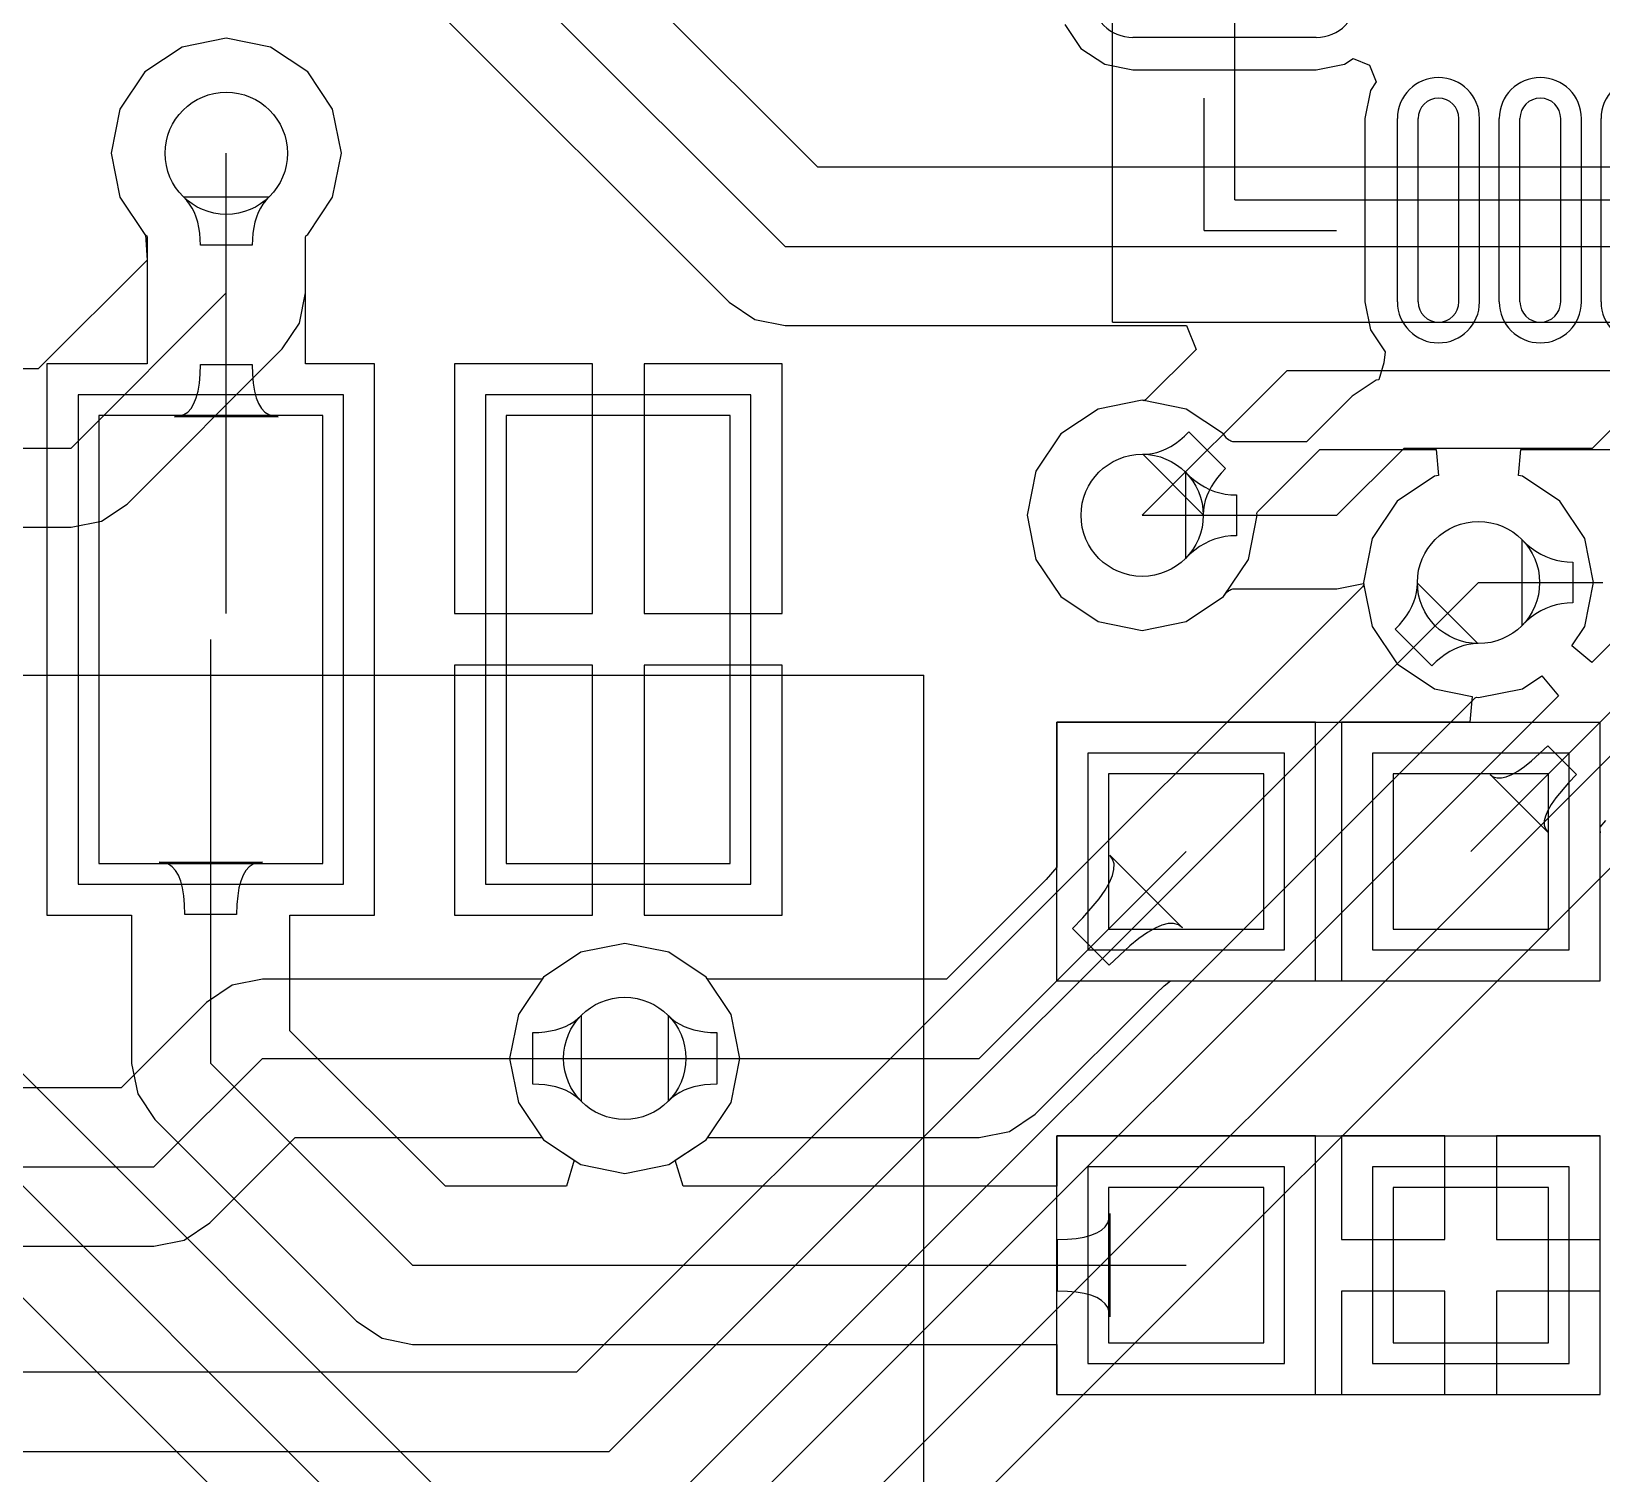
# Model space of a CAD drawing. Header units: millimetres. Extents: x 65.3 to 106.6, y 61.5 to 106.5.
# Drawn here: x 82.1 to 89.81, y 80.51 to 87.59 of the extents above; entities that cross this region are included whole.
import ezdxf

# ---------------------------------------------------------------- set-up
doc = ezdxf.new("R2010")
doc.units = ezdxf.units.MM
for name, color, linetype in [('BottomLayer', 5, 'Continuous'), ('Mechanical13', 56, 'Continuous'), ('Mechanical15', 56, 'Continuous'), ('MultiLayer', 9, 'Continuous'), ('TopLayer', 1, 'Continuous'), ('TopOverlay', 2, 'Continuous'), ('TopPaste', 8, 'Continuous'), ('TopSolder', 216, 'Continuous')]:
    doc.layers.add(name, color=color, linetype=linetype)

# ---------------------------------------------------------------- blocks, each defined once
blk = doc.blocks.new('__2102_3')
at = {"layer": 'Mechanical13'}
for p, q in [((-2.5, -2.4746), (-2.5, 2.5254)), ((2.5, 2.5254), (-2.5, 2.5254)), ((2.5, 2.5254), (2.5, -2.4746)), ((2.5, -2.4746), (-2.5, -2.4746))]:
    blk.add_line(p, q, dxfattribs=at)
blk.add_circle((-1.6, 1.6254), 0.5, dxfattribs=at)
at = {"layer": 'Mechanical15'}
for p, q in [((-3.1, 3.1254), (-3.1, -3.0746)), ((3.1, 3.1254), (-3.1, 3.1254)), ((3.1, 3.1254), (3.1, -3.0746)), ((0, 0.5254), (0, -0.4746)), ((0.5, 0.0254), (-0.5, 0.0254)), ((3.1, -3.0746), (-3.1, -3.0746))]:
    blk.add_line(p, q, dxfattribs=at)
at = {"layer": 'TopLayer'}
for p, q in [((-1.6, 3.0254), (-1.6, 2.1254)), ((-1.4, 3.0254), (-1.4, 2.1254)), ((-1.1, 3.0254), (-1.1, 2.1254)), ((-0.9, 3.0254), (-0.9, 2.1254)), ((-0.6, 3.0254), (-0.6, 2.1254)), ((-0.4, 3.0254), (-0.4, 2.1254)), ((-0.1, 3.0254), (-0.1, 2.1254)), ((0.1, 3.0254), (0.1, 2.1254)), ((0.4, 3.0254), (0.4, 2.1254)), ((0.6, 3.0254), (0.6, 2.1254)), ((0.9, 3.0254), (0.9, 2.1254)), ((1.1, 3.0254), (1.1, 2.1254)), ((1.4, 3.0254), (1.4, 2.1254)), ((1.6, 3.0254), (1.6, 2.1254)), ((-3, 1.6254), (-2.1, 1.6254)), ((2.1, 1.6254), (3, 1.6254)), ((-1.5, 1.5254), (-1.5, -1.4746)), ((1.5, 1.5254), (-1.5, 1.5254)), ((1.5, -1.4746), (1.5, 1.5254)), ((-3, 1.4254), (-2.1, 1.4254)), ((2.1, 1.4254), (3, 1.4254)), ((-3, 1.1254), (-2.1, 1.1254)), ((2.1, 1.1254), (3, 1.1254)), ((-3, 0.9254), (-2.1, 0.9254)), ((2.1, 0.9254), (3, 0.9254)), ((-3, 0.6254), (-2.1, 0.6254)), ((2.1, 0.6254), (3, 0.6254)), ((-3, 0.4254), (-2.1, 0.4254)), ((2.1, 0.4254), (3, 0.4254)), ((-3, 0.1254), (-2.1, 0.1254)), ((2.1, 0.1254), (3, 0.1254)), ((-3, -0.0746), (-2.1, -0.0746)), ((2.1, -0.0746), (3, -0.0746)), ((-3, -0.3746), (-2.1, -0.3746)), ((2.1, -0.3746), (3, -0.3746)), ((-3, -0.5746), (-2.1, -0.5746)), ((2.1, -0.5746), (3, -0.5746)), ((-3, -0.8746), (-2.1, -0.8746)), ((2.1, -0.8746), (3, -0.8746)), ((-3, -1.0746), (-2.1, -1.0746)), ((2.1, -1.0746), (3, -1.0746)), ((-3, -1.3746), (-2.1, -1.3746)), ((2.1, -1.3746), (3, -1.3746)), ((-1.5, -1.4746), (1.5, -1.4746)), ((-3, -1.5746), (-2.1, -1.5746)), ((2.1, -1.5746), (3, -1.5746)), ((-1.6, -2.0746), (-1.6, -2.9746)), ((-1.4, -2.0746), (-1.4, -2.9746)), ((-1.1, -2.0746), (-1.1, -2.9746)), ((-0.9, -2.0746), (-0.9, -2.9746)), ((-0.6, -2.0746), (-0.6, -2.9746)), ((-0.4, -2.0746), (-0.4, -2.9746)), ((-0.1, -2.0746), (-0.1, -2.9746)), ((0.1, -2.0746), (0.1, -2.9746)), ((0.4, -2.0746), (0.4, -2.9746)), ((0.6, -2.0746), (0.6, -2.9746)), ((0.9, -2.0746), (0.9, -2.9746)), ((1.1, -2.0746), (1.1, -2.9746)), ((1.4, -2.0746), (1.4, -2.9746)), ((1.6, -2.0746), (1.6, -2.9746))]:
    blk.add_line(p, q, dxfattribs=at)
for centre, start, end in [((-1.5, 3.0254), 0, 180), ((-1, 3.0254), 0, 180), ((-0.5, 3.0254), 0, 180), ((0, 3.0254), 0, 180), ((0.5, 3.0254), 0, 180), ((1, 3.0254), 0, 180), ((1.5, 3.0254), 0, 180), ((-1.5, 2.1254), 180, 0), ((-1, 2.1254), 180, 0), ((-0.5, 2.1254), 180, 0), ((0, 2.1254), 180, 0), ((0.5, 2.1254), 180, 0), ((1, 2.1254), 180, 0), ((1.5, 2.1254), 180, 0), ((-3, 1.5254), 90, 270), ((-2.1, 1.5254), 270, 90), ((2.1, 1.5254), 90, 270), ((3, 1.5254), 270, 90), ((-3, 1.0254), 90, 270), ((-2.1, 1.0254), 270, 90), ((2.1, 1.0254), 90, 270), ((3, 1.0254), 270, 90), ((-3, 0.5254), 90, 270), ((-2.1, 0.5254), 270, 90), ((2.1, 0.5254), 90, 270), ((3, 0.5254), 270, 90), ((-3, 0.0254), 90, 270), ((-2.1, 0.0254), 270, 90), ((2.1, 0.0254), 90, 270), ((3, 0.0254), 270, 90), ((-3, -0.4746), 90, 270), ((-2.1, -0.4746), 270, 90), ((2.1, -0.4746), 90, 270), ((3, -0.4746), 270, 90), ((-3, -0.9746), 90, 270), ((-2.1, -0.9746), 270, 90), ((2.1, -0.9746), 90, 270), ((3, -0.9746), 270, 90), ((-3, -1.4746), 90, 270), ((-2.1, -1.4746), 270, 90), ((2.1, -1.4746), 90, 270), ((3, -1.4746), 270, 90), ((-1.5, -2.0746), 0, 180), ((-1, -2.0746), 0, 180), ((-0.5, -2.0746), 0, 180), ((0, -2.0746), 0, 180), ((0.5, -2.0746), 0, 180), ((1, -2.0746), 0, 180), ((1.5, -2.0746), 0, 180), ((-1.5, -2.9746), 180, 0), ((-1, -2.9746), 180, 0), ((-0.5, -2.9746), 180, 0), ((0, -2.9746), 180, 0), ((0.5, -2.9746), 180, 0), ((1, -2.9746), 180, 0), ((1.5, -2.9746), 180, 0)]:
    blk.add_arc(centre, 0.1, start, end, dxfattribs=at)
at = {"layer": 'TopOverlay'}
for p, q in [((-2.65, 2.6754), (-2.65, 2.0254)), ((-2, 2.6754), (-2.65, 2.6754)), ((2.65, 2.6754), (2, 2.6754)), ((2.65, 2.6754), (2.65, 2.0254)), ((-2.65, -1.9746), (-2.65, -2.6246)), ((2.65, -1.9746), (2.65, -2.6246)), ((-2, -2.6246), (-2.65, -2.6246)), ((2.65, -2.6246), (2, -2.6246))]:
    blk.add_line(p, q, dxfattribs=at)
blk.add_circle((-3.3, 2.5254), 0.125, dxfattribs=at)
at = {"layer": 'TopPaste'}
for p, q in [((-1.6, 3.0254), (-1.6, 2.1254)), ((-1.4, 3.0254), (-1.4, 2.1254)), ((-1.1, 3.0254), (-1.1, 2.1254)), ((-0.9, 3.0254), (-0.9, 2.1254)), ((-0.6, 3.0254), (-0.6, 2.1254)), ((-0.4, 3.0254), (-0.4, 2.1254)), ((-0.1, 3.0254), (-0.1, 2.1254)), ((0.1, 3.0254), (0.1, 2.1254)), ((0.4, 3.0254), (0.4, 2.1254)), ((0.6, 3.0254), (0.6, 2.1254)), ((0.9, 3.0254), (0.9, 2.1254)), ((1.1, 3.0254), (1.1, 2.1254)), ((1.4, 3.0254), (1.4, 2.1254)), ((1.6, 3.0254), (1.6, 2.1254)), ((-3, 1.6254), (-2.1, 1.6254)), ((2.1, 1.6254), (3, 1.6254)), ((-1.5, 1.5254), (-1.5, -1.4746)), ((1.5, 1.5254), (-1.5, 1.5254)), ((1.5, -1.4746), (1.5, 1.5254)), ((-3, 1.4254), (-2.1, 1.4254)), ((2.1, 1.4254), (3, 1.4254)), ((-3, 1.1254), (-2.1, 1.1254)), ((2.1, 1.1254), (3, 1.1254)), ((-3, 0.9254), (-2.1, 0.9254)), ((2.1, 0.9254), (3, 0.9254)), ((-3, 0.6254), (-2.1, 0.6254)), ((2.1, 0.6254), (3, 0.6254)), ((-3, 0.4254), (-2.1, 0.4254)), ((2.1, 0.4254), (3, 0.4254)), ((-3, 0.1254), (-2.1, 0.1254)), ((2.1, 0.1254), (3, 0.1254)), ((-3, -0.0746), (-2.1, -0.0746)), ((2.1, -0.0746), (3, -0.0746)), ((-3, -0.3746), (-2.1, -0.3746)), ((2.1, -0.3746), (3, -0.3746)), ((-3, -0.5746), (-2.1, -0.5746)), ((2.1, -0.5746), (3, -0.5746)), ((-3, -0.8746), (-2.1, -0.8746)), ((2.1, -0.8746), (3, -0.8746)), ((-3, -1.0746), (-2.1, -1.0746)), ((2.1, -1.0746), (3, -1.0746)), ((-3, -1.3746), (-2.1, -1.3746)), ((2.1, -1.3746), (3, -1.3746)), ((-1.5, -1.4746), (1.5, -1.4746)), ((-3, -1.5746), (-2.1, -1.5746)), ((2.1, -1.5746), (3, -1.5746)), ((-1.6, -2.0746), (-1.6, -2.9746)), ((-1.4, -2.0746), (-1.4, -2.9746)), ((-1.1, -2.0746), (-1.1, -2.9746)), ((-0.9, -2.0746), (-0.9, -2.9746)), ((-0.6, -2.0746), (-0.6, -2.9746)), ((-0.4, -2.0746), (-0.4, -2.9746)), ((-0.1, -2.0746), (-0.1, -2.9746)), ((0.1, -2.0746), (0.1, -2.9746)), ((0.4, -2.0746), (0.4, -2.9746)), ((0.6, -2.0746), (0.6, -2.9746)), ((0.9, -2.0746), (0.9, -2.9746)), ((1.1, -2.0746), (1.1, -2.9746)), ((1.4, -2.0746), (1.4, -2.9746)), ((1.6, -2.0746), (1.6, -2.9746))]:
    blk.add_line(p, q, dxfattribs=at)
for centre, start, end in [((-1.5, 3.0254), 0, 180), ((-1, 3.0254), 0, 180), ((-0.5, 3.0254), 0, 180), ((0, 3.0254), 0, 180), ((0.5, 3.0254), 0, 180), ((1, 3.0254), 0, 180), ((1.5, 3.0254), 0, 180), ((-1.5, 2.1254), 180, 0), ((-1, 2.1254), 180, 0), ((-0.5, 2.1254), 180, 0), ((0, 2.1254), 180, 0), ((0.5, 2.1254), 180, 0), ((1, 2.1254), 180, 0), ((1.5, 2.1254), 180, 0), ((-3, 1.5254), 90, 270), ((-2.1, 1.5254), 270, 90), ((2.1, 1.5254), 90, 270), ((3, 1.5254), 270, 90), ((-3, 1.0254), 90, 270), ((-2.1, 1.0254), 270, 90), ((2.1, 1.0254), 90, 270), ((3, 1.0254), 270, 90), ((-3, 0.5254), 90, 270), ((-2.1, 0.5254), 270, 90), ((2.1, 0.5254), 90, 270), ((3, 0.5254), 270, 90), ((-3, 0.0254), 90, 270), ((-2.1, 0.0254), 270, 90), ((2.1, 0.0254), 90, 270), ((3, 0.0254), 270, 90), ((-3, -0.4746), 90, 270), ((-2.1, -0.4746), 270, 90), ((2.1, -0.4746), 90, 270), ((3, -0.4746), 270, 90), ((-3, -0.9746), 90, 270), ((-2.1, -0.9746), 270, 90), ((2.1, -0.9746), 90, 270), ((3, -0.9746), 270, 90), ((-3, -1.4746), 90, 270), ((-2.1, -1.4746), 270, 90), ((2.1, -1.4746), 90, 270), ((3, -1.4746), 270, 90), ((-1.5, -2.0746), 0, 180), ((-1, -2.0746), 0, 180), ((-0.5, -2.0746), 0, 180), ((0, -2.0746), 0, 180), ((0.5, -2.0746), 0, 180), ((1, -2.0746), 0, 180), ((1.5, -2.0746), 0, 180), ((-1.5, -2.9746), 180, 0), ((-1, -2.9746), 180, 0), ((-0.5, -2.9746), 180, 0), ((0, -2.9746), 180, 0), ((0.5, -2.9746), 180, 0), ((1, -2.9746), 180, 0), ((1.5, -2.9746), 180, 0)]:
    blk.add_arc(centre, 0.1, start, end, dxfattribs=at)
at = {"layer": 'TopSolder'}
for p, q in [((-1.7016, 3.0254), (-1.7016, 2.1254)), ((-1.2984, 3.0254), (-1.2984, 2.1254)), ((-1.2016, 3.0254), (-1.2016, 2.1254)), ((-0.7984, 3.0254), (-0.7984, 2.1254)), ((-0.7016, 3.0254), (-0.7016, 2.1254)), ((-0.2984, 3.0254), (-0.2984, 2.1254)), ((-0.2016, 3.0254), (-0.2016, 2.1254)), ((0.2016, 3.0254), (0.2016, 2.1254)), ((0.2984, 3.0254), (0.2984, 2.1254)), ((0.7016, 3.0254), (0.7016, 2.1254)), ((0.7984, 3.0254), (0.7984, 2.1254)), ((1.2016, 3.0254), (1.2016, 2.1254)), ((1.2984, 3.0254), (1.2984, 2.1254)), ((1.7016, 3.0254), (1.7016, 2.1254)), ((-3, 1.727), (-2.1, 1.727)), ((2.1, 1.727), (3, 1.727)), ((-1.6016, 1.627), (-1.6016, -1.5762)), ((1.6016, 1.627), (-1.6016, 1.627)), ((1.6016, -1.5762), (1.6016, 1.627)), ((-3, 1.3238), (-2.1, 1.3238)), ((2.1, 1.3238), (3, 1.3238)), ((-3, 1.227), (-2.1, 1.227)), ((2.1, 1.227), (3, 1.227)), ((-3, 0.8238), (-2.1, 0.8238)), ((2.1, 0.8238), (3, 0.8238)), ((-3, 0.727), (-2.1, 0.727)), ((2.1, 0.727), (3, 0.727)), ((-3, 0.3238), (-2.1, 0.3238)), ((2.1, 0.3238), (3, 0.3238)), ((-3, 0.227), (-2.1, 0.227)), ((2.1, 0.227), (3, 0.227)), ((-3, -0.1762), (-2.1, -0.1762)), ((2.1, -0.1762), (3, -0.1762)), ((-3, -0.273), (-2.1, -0.273)), ((2.1, -0.273), (3, -0.273)), ((-3, -0.6762), (-2.1, -0.6762)), ((2.1, -0.6762), (3, -0.6762)), ((-3, -0.773), (-2.1, -0.773)), ((2.1, -0.773), (3, -0.773)), ((-3, -1.1762), (-2.1, -1.1762)), ((2.1, -1.1762), (3, -1.1762)), ((-3, -1.273), (-2.1, -1.273)), ((2.1, -1.273), (3, -1.273)), ((-1.6016, -1.5762), (1.6016, -1.5762)), ((-3, -1.6762), (-2.1, -1.6762)), ((2.1, -1.6762), (3, -1.6762)), ((-1.7016, -2.0746), (-1.7016, -2.9746)), ((-1.2984, -2.0746), (-1.2984, -2.9746)), ((-1.2016, -2.0746), (-1.2016, -2.9746)), ((-0.7984, -2.0746), (-0.7984, -2.9746)), ((-0.7016, -2.0746), (-0.7016, -2.9746)), ((-0.2984, -2.0746), (-0.2984, -2.9746)), ((-0.2016, -2.0746), (-0.2016, -2.9746)), ((0.2016, -2.0746), (0.2016, -2.9746)), ((0.2984, -2.0746), (0.2984, -2.9746)), ((0.7016, -2.0746), (0.7016, -2.9746)), ((0.7984, -2.0746), (0.7984, -2.9746)), ((1.2016, -2.0746), (1.2016, -2.9746)), ((1.2984, -2.0746), (1.2984, -2.9746)), ((1.7016, -2.0746), (1.7016, -2.9746))]:
    blk.add_line(p, q, dxfattribs=at)
for centre, start, end in [((-1.5, 3.0254), 0, 180), ((-1, 3.0254), 0, 180), ((-0.5, 3.0254), 0, 180), ((0, 3.0254), 0, 180), ((0.5, 3.0254), 0, 180), ((1, 3.0254), 0, 180), ((1.5, 3.0254), 0, 180), ((-1.5, 2.1254), 180, 0), ((-1, 2.1254), 180, 0), ((-0.5, 2.1254), 180, 0), ((0, 2.1254), 180, 0), ((0.5, 2.1254), 180, 0), ((1, 2.1254), 180, 0), ((1.5, 2.1254), 180, 0), ((-3, 1.5254), 90, 270), ((-2.1, 1.5254), 270, 90), ((2.1, 1.5254), 90, 270), ((3, 1.5254), 270, 90), ((-3, 1.0254), 90, 270), ((-2.1, 1.0254), 270, 90), ((2.1, 1.0254), 90, 270), ((3, 1.0254), 270, 90), ((-3, 0.5254), 90, 270), ((-2.1, 0.5254), 270, 90), ((2.1, 0.5254), 90, 270), ((3, 0.5254), 270, 90), ((-3, 0.0254), 90, 270), ((-2.1, 0.0254), 270, 90), ((2.1, 0.0254), 90, 270), ((3, 0.0254), 270, 90), ((-3, -0.4746), 90, 270), ((-2.1, -0.4746), 270, 90), ((2.1, -0.4746), 90, 270), ((3, -0.4746), 270, 90), ((-3, -0.9746), 90, 270), ((-2.1, -0.9746), 270, 90), ((2.1, -0.9746), 90, 270), ((3, -0.9746), 270, 90), ((-3, -1.4746), 90, 270), ((-2.1, -1.4746), 270, 90), ((2.1, -1.4746), 90, 270), ((3, -1.4746), 270, 90), ((-1.5, -2.0746), 0, 180), ((-1, -2.0746), 0, 180), ((-0.5, -2.0746), 0, 180), ((0, -2.0746), 0, 180), ((0.5, -2.0746), 0, 180), ((1, -2.0746), 0, 180), ((1.5, -2.0746), 0, 180), ((-1.5, -2.9746), 180, 0), ((-1, -2.9746), 180, 0), ((-0.5, -2.9746), 180, 0), ((0, -2.9746), 180, 0), ((0.5, -2.9746), 180, 0), ((1, -2.9746), 180, 0), ((1.5, -2.9746), 180, 0)]:
    blk.add_arc(centre, 0.2016, start, end, dxfattribs=at)
blk = doc.blocks.new('ESP_07_8')
at = {"layer": 'TopLayer'}
for p, q in [((-0.9264, -12.5018), (-0.9264, -13.6018)), ((1.2736, -12.5018), (-0.9264, -12.5018)), ((1.2736, -13.6018), (1.2736, -12.5018)), ((-0.9264, -13.6018), (1.2736, -13.6018)), ((-0.9264, -14.5018), (-0.9264, -15.6018)), ((1.2736, -14.5018), (-0.9264, -14.5018)), ((1.2736, -15.6018), (1.2736, -14.5018)), ((-0.9264, -15.6018), (1.2736, -15.6018))]:
    blk.add_line(p, q, dxfattribs=at)
at = {"layer": 'TopOverlay'}
for p in [(-0.0026, 4.6482), (-16.0026, -16.5518)]:
    blk.add_line(p, (-0.0026, -16.5518), dxfattribs=at)
at = {"layer": 'TopPaste'}
for p, q in [((-0.9264, -12.5018), (-0.9264, -13.6018)), ((1.2736, -12.5018), (-0.9264, -12.5018)), ((1.2736, -13.6018), (1.2736, -12.5018)), ((-0.9264, -13.6018), (1.2736, -13.6018)), ((-0.9264, -14.5018), (-0.9264, -15.6018)), ((1.2736, -14.5018), (-0.9264, -14.5018)), ((1.2736, -15.6018), (1.2736, -14.5018)), ((-0.9264, -15.6018), (1.2736, -15.6018))]:
    blk.add_line(p, q, dxfattribs=at)
at = {"layer": 'TopSolder'}
for p, q in [((-1.028, -12.4002), (-1.028, -13.7034)), ((1.3752, -12.4002), (-1.028, -12.4002)), ((1.3752, -13.7034), (1.3752, -12.4002)), ((-1.028, -13.7034), (1.3752, -13.7034)), ((-1.028, -14.4002), (-1.028, -15.7034)), ((1.3752, -14.4002), (-1.028, -14.4002)), ((1.3752, -15.7034), (1.3752, -14.4002)), ((-1.028, -15.7034), (1.3752, -15.7034))]:
    blk.add_line(p, q, dxfattribs=at)
blk = doc.blocks.new('R0603_9')
at = {"layer": 'TopLayer'}
for p, q in [((-1.0795, 0.381), (-1.0795, -0.381)), ((-0.3175, 0.381), (-1.0795, 0.381)), ((-0.3175, -0.381), (-0.3175, 0.381)), ((0.3175, 0.381), (0.3175, -0.381)), ((1.0795, 0.381), (0.3175, 0.381)), ((1.0795, -0.381), (1.0795, 0.381)), ((-1.0795, -0.381), (-0.3175, -0.381)), ((0.3175, -0.381), (1.0795, -0.381))]:
    blk.add_line(p, q, dxfattribs=at)
at = {"layer": 'TopOverlay'}
for p, q in [((-1.3335, 0.635), (-1.3335, -0.635)), ((1.3335, 0.635), (-1.3335, 0.635)), ((1.3335, 0.635), (1.3335, -0.635)), ((1.3335, -0.635), (-1.3335, -0.635))]:
    blk.add_line(p, q, dxfattribs=at)
at = {"layer": 'TopPaste'}
for p, q in [((-1.0795, 0.381), (-1.0795, -0.381)), ((-0.3175, 0.381), (-1.0795, 0.381)), ((-0.3175, -0.381), (-0.3175, 0.381)), ((0.3175, 0.381), (0.3175, -0.381)), ((1.0795, 0.381), (0.3175, 0.381)), ((1.0795, -0.381), (1.0795, 0.381)), ((-1.0795, -0.381), (-0.3175, -0.381)), ((0.3175, -0.381), (1.0795, -0.381))]:
    blk.add_line(p, q, dxfattribs=at)
at = {"layer": 'TopSolder'}
for p, q in [((-1.1811, 0.4826), (-1.1811, -0.4826)), ((-0.2159, 0.4826), (-1.1811, 0.4826)), ((-0.2159, -0.4826), (-0.2159, 0.4826)), ((0.2159, 0.4826), (0.2159, -0.4826)), ((1.1811, 0.4826), (0.2159, 0.4826)), ((1.1811, -0.4826), (1.1811, 0.4826)), ((-1.1811, -0.4826), (-0.2159, -0.4826)), ((0.2159, -0.4826), (1.1811, -0.4826))]:
    blk.add_line(p, q, dxfattribs=at)
blk = doc.blocks.new('R0603_14')
at = {"layer": 'TopLayer'}
for p, q in [((-1.0795, 0.381), (-1.0795, -0.381)), ((-0.3175, 0.381), (-1.0795, 0.381)), ((-0.3175, -0.381), (-0.3175, 0.381)), ((0.3175, 0.381), (0.3175, -0.381)), ((1.0795, 0.381), (0.3175, 0.381)), ((1.0795, -0.381), (1.0795, 0.381)), ((-1.0795, -0.381), (-0.3175, -0.381)), ((0.3175, -0.381), (1.0795, -0.381))]:
    blk.add_line(p, q, dxfattribs=at)
at = {"layer": 'TopOverlay'}
for p, q in [((-1.3335, 0.635), (-1.3335, -0.635)), ((1.3335, 0.635), (-1.3335, 0.635)), ((1.3335, 0.635), (1.3335, -0.635)), ((1.3335, -0.635), (-1.3335, -0.635))]:
    blk.add_line(p, q, dxfattribs=at)
at = {"layer": 'TopPaste'}
for p, q in [((-1.0795, 0.381), (-1.0795, -0.381)), ((-0.3175, 0.381), (-1.0795, 0.381)), ((-0.3175, -0.381), (-0.3175, 0.381)), ((0.3175, 0.381), (0.3175, -0.381)), ((1.0795, 0.381), (0.3175, 0.381)), ((1.0795, -0.381), (1.0795, 0.381)), ((-1.0795, -0.381), (-0.3175, -0.381)), ((0.3175, -0.381), (1.0795, -0.381))]:
    blk.add_line(p, q, dxfattribs=at)
at = {"layer": 'TopSolder'}
for p, q in [((-1.1811, 0.4826), (-1.1811, -0.4826)), ((-0.2159, 0.4826), (-1.1811, 0.4826)), ((-0.2159, -0.4826), (-0.2159, 0.4826)), ((0.2159, 0.4826), (0.2159, -0.4826)), ((1.1811, 0.4826), (0.2159, 0.4826)), ((1.1811, -0.4826), (1.1811, 0.4826)), ((-1.1811, -0.4826), (-0.2159, -0.4826)), ((0.2159, -0.4826), (1.1811, -0.4826))]:
    blk.add_line(p, q, dxfattribs=at)

msp = doc.modelspace()

# ---------------------------------------------------------------- linework, layer by layer
at = {"layer": 'BottomLayer'}
for p, q in [((85.9621, 86.9263), (83.8275, 89.0609)), ((83.439, 88.9), (85.8012, 86.5378)), ((83.1643, 88.6253), (85.5265, 86.2631)), ((82.8418, 87.5169), (82.6586, 87.3944)), ((83.058, 87.5599), (82.8418, 87.5169)), ((83.2742, 87.5169), (83.058, 87.5599)), ((83.4574, 87.3944), (83.2742, 87.5169)), ((82.6586, 87.3944), (82.5361, 87.2112)), ((83.5799, 87.2112), (83.4574, 87.3944)), ((82.5361, 87.2112), (82.4931, 86.995)), ((83.6229, 86.995), (83.5799, 87.2112)), ((82.4931, 86.995), (82.5361, 86.7788)), ((83.058, 86.3092), (83.058, 86.995)), ((83.5799, 86.7788), (83.6229, 86.995)), ((92.1512, 86.9263), (85.9621, 86.9263)), ((82.5361, 86.7788), (82.6586, 86.5956)), ((82.8638, 86.7637), (82.848, 86.7808)), ((82.848, 86.7808), (83.268, 86.7808)), ((82.8779, 86.7452), (82.8638, 86.7637)), ((82.8903, 86.7252), (82.8779, 86.7452)), ((82.9011, 86.7037), (82.8903, 86.7252)), ((83.2257, 86.7252), (83.2149, 86.7037)), ((83.2381, 86.7452), (83.2257, 86.7252)), ((83.2522, 86.7637), (83.2381, 86.7452)), ((83.268, 86.7808), (83.2522, 86.7637)), ((83.4574, 86.5956), (83.5799, 86.7788)), ((82.9103, 86.6807), (82.9011, 86.7037)), ((82.9177, 86.6562), (82.9103, 86.6807)), ((82.9235, 86.6302), (82.9177, 86.6562)), ((83.1983, 86.6562), (83.1925, 86.6302)), ((83.2057, 86.6807), (83.1983, 86.6562)), ((83.2149, 86.7037), (83.2057, 86.6807)), ((82.6586, 86.5956), (82.6614, 86.5937)), ((82.6614, 86.5937), (82.6692, 86.4698)), ((82.9277, 86.6027), (82.9235, 86.6302)), ((82.9302, 86.5737), (82.9277, 86.6027)), ((82.931, 86.5432), (82.9302, 86.5737)), ((83.1858, 86.5737), (83.185, 86.5432)), ((83.1883, 86.6027), (83.1858, 86.5737)), ((83.1925, 86.6302), (83.1883, 86.6027)), ((83.4465, 86.5778), (83.4472, 86.5826)), ((83.4465, 86.3092), (83.4465, 86.5778)), ((83.4472, 86.5826), (83.4488, 86.5898)), ((83.4488, 86.5898), (83.4574, 86.5956)), ((83.185, 86.5432), (82.931, 86.5432)), ((85.8012, 86.5378), (92.1512, 86.5378)), ((82.6692, 86.4698), (82.1351, 85.9357)), ((82.296, 85.5472), (83.058, 86.3092)), ((83.4169, 86.1605), (83.4465, 86.3092)), ((85.5265, 86.2631), (85.6525, 86.1789)), ((85.6525, 86.1789), (85.8012, 86.1493)), ((83.3327, 86.0345), (83.4169, 86.1605)), ((85.8012, 86.1493), (87.7708, 86.1493)), ((87.7708, 86.1493), (87.8194, 86.032)), ((82.5707, 85.2725), (83.3327, 86.0345)), ((87.8194, 86.032), (87.5742, 85.7867)), ((82.1351, 85.9357), (80.1963, 85.9357)), ((87.5538, 85.217), (88.265, 85.9282)), ((88.265, 85.9282), (91.7448, 85.9282)), ((87.3376, 85.7389), (87.1544, 85.6164)), ((87.5538, 85.7819), (87.3376, 85.7389)), ((87.5639, 85.7798), (87.5538, 85.7819)), ((87.5702, 85.7838), (87.5639, 85.7798)), ((87.5742, 85.7867), (87.5702, 85.7838)), ((87.1544, 85.6164), (87.0319, 85.4332)), ((87.6942, 85.5558), (87.7167, 85.57)), ((87.7167, 85.57), (87.7391, 85.5866)), ((87.7391, 85.5866), (87.7613, 85.6053)), ((87.7613, 85.6053), (87.7835, 85.6263)), ((87.7835, 85.6263), (87.9631, 85.4467)), ((80.0354, 85.5472), (82.296, 85.5472)), ((87.5568, 85.517), (87.58, 85.5179)), ((87.8538, 85.22), (87.5568, 85.517)), ((87.58, 85.5179), (87.6031, 85.521)), ((87.6031, 85.521), (87.626, 85.5263)), ((87.626, 85.5263), (87.6488, 85.5339)), ((87.6488, 85.5339), (87.6716, 85.5437)), ((87.6716, 85.5437), (87.6942, 85.5558)), ((88.1235, 85.2374), (88.4259, 85.5397)), ((88.4259, 85.5397), (88.9966, 85.5397)), ((88.9966, 85.5397), (89.0091, 85.4127)), ((89.4005, 85.4127), (89.413, 85.5397)), ((89.413, 85.5397), (91.5839, 85.5397)), ((87.0319, 85.4332), (86.9889, 85.217)), ((87.9234, 85.4023), (87.9068, 85.3799)), ((87.9421, 85.4245), (87.9234, 85.4023)), ((87.9631, 85.4467), (87.9421, 85.4245)), ((88.9886, 85.4087), (88.8054, 85.2862)), ((89.0091, 85.4127), (88.9886, 85.4087)), ((89.421, 85.4087), (89.4005, 85.4127)), ((89.6042, 85.2862), (89.421, 85.4087)), ((87.8805, 85.3348), (87.8707, 85.312)), ((87.8926, 85.3574), (87.8805, 85.3348)), ((87.9068, 85.3799), (87.8926, 85.3574)), ((82.4447, 85.1883), (82.5707, 85.2725)), ((87.8578, 85.2663), (87.8547, 85.2432)), ((87.8631, 85.2892), (87.8578, 85.2663)), ((87.8707, 85.312), (87.8631, 85.2892)), ((88.8054, 85.2862), (88.6829, 85.103)), ((89.7267, 85.103), (89.6042, 85.2862)), ((82.296, 85.1587), (82.4447, 85.1883)), ((86.9889, 85.217), (87.0319, 85.0008)), ((87.8547, 85.2432), (87.8538, 85.22)), ((88.0757, 85.0008), (88.1187, 85.217)), ((88.1166, 85.2271), (88.1206, 85.2334)), ((88.1187, 85.217), (88.1166, 85.2271)), ((88.1206, 85.2334), (88.1235, 85.2374)), ((80.0354, 85.1587), (82.296, 85.1587)), ((88.6829, 85.103), (88.6399, 84.8868)), ((89.7697, 84.8868), (89.7267, 85.103)), ((87.0319, 85.0008), (87.1544, 84.8176)), ((87.9532, 84.8176), (88.0757, 85.0008)), ((88.6351, 84.8664), (84.7767, 81.0081)), ((84.9376, 80.6196), (89.2048, 84.8868)), ((88.638, 84.8704), (88.6351, 84.8664)), ((88.642, 84.8767), (88.638, 84.8704)), ((88.6399, 84.8868), (88.642, 84.8767)), ((88.9039, 84.8606), (88.9048, 84.8838)), ((88.9048, 84.8838), (89.2018, 84.5868)), ((89.7267, 84.6706), (89.7697, 84.8868)), ((87.1544, 84.8176), (87.3376, 84.6951)), ((87.77, 84.6951), (87.9532, 84.8176)), ((88.8781, 84.769), (88.8879, 84.7918)), ((88.8879, 84.7918), (88.8955, 84.8146)), ((88.8955, 84.8146), (88.9008, 84.8375)), ((88.9008, 84.8375), (88.9039, 84.8606)), ((88.8352, 84.7015), (88.8518, 84.7239)), ((88.8518, 84.7239), (88.866, 84.7464)), ((88.866, 84.7464), (88.8781, 84.769)), ((87.3376, 84.6951), (87.5538, 84.6521)), ((87.5538, 84.6521), (87.77, 84.6951)), ((88.7955, 84.6571), (88.8165, 84.6793)), ((88.9751, 84.4775), (88.7955, 84.6571)), ((88.8165, 84.6793), (88.8352, 84.7015)), ((89.663, 84.5754), (89.7267, 84.6706)), ((89.087, 84.5601), (89.0644, 84.548)), ((89.1098, 84.5699), (89.087, 84.5601)), ((89.1326, 84.5775), (89.1098, 84.5699)), ((89.1555, 84.5828), (89.1326, 84.5775)), ((89.1786, 84.5859), (89.1555, 84.5828)), ((89.2018, 84.5868), (89.1786, 84.5859)), ((89.7617, 84.4944), (89.663, 84.5754)), ((89.8699, 84.6027), (89.7617, 84.4944)), ((88.9973, 84.4985), (88.9751, 84.4775)), ((89.0195, 84.5172), (88.9973, 84.4985)), ((89.0419, 84.5338), (89.0195, 84.5172)), ((89.0644, 84.548), (89.0419, 84.5338)), ((89.421, 84.3649), (89.5162, 84.4286)), ((89.5162, 84.4286), (89.5972, 84.3299)), ((89.5972, 84.3299), (84.1925, 78.9253)), ((84.3534, 78.5368), (90.1446, 84.328)), ((89.1884, 84.32), (89.1947, 84.324)), ((89.1947, 84.324), (89.2048, 84.3219)), ((89.2048, 84.3219), (89.421, 84.3649)), ((85.2123, 80.3449), (89.1844, 84.3171)), ((89.1844, 84.3171), (89.1884, 84.32)), ((84.6281, 78.2621), (90.3055, 83.9395)), ((85.0138, 83.1149), (84.7976, 83.0719)), ((85.23, 83.0719), (85.0138, 83.1149)), ((84.7976, 83.0719), (84.6144, 82.9494)), ((85.4132, 82.9494), (85.23, 83.0719)), ((83.2358, 82.9385), (83.0871, 82.9089)), ((84.5966, 82.9385), (83.2358, 82.9385)), ((84.6014, 82.9392), (84.5966, 82.9385)), ((84.6086, 82.9408), (84.6014, 82.9392)), ((84.6144, 82.9494), (84.6086, 82.9408)), ((85.5357, 82.7662), (85.4132, 82.9494)), ((83.0871, 82.9089), (82.9611, 82.8247)), ((82.9611, 82.8247), (82.5415, 82.4051)), ((84.6995, 82.6977), (84.7225, 82.7069)), ((84.7225, 82.7069), (84.744, 82.7177)), ((84.744, 82.7177), (84.764, 82.7301)), ((84.764, 82.7301), (84.7825, 82.7442)), ((84.7825, 82.7442), (84.7996, 82.76)), ((84.7996, 82.76), (84.7996, 82.34)), ((85.5787, 82.55), (85.5357, 82.7662)), ((84.562, 82.677), (84.5925, 82.6778)), ((84.562, 82.423), (84.562, 82.677)), ((84.5925, 82.6778), (84.6215, 82.6803)), ((84.6215, 82.6803), (84.649, 82.6845)), ((84.649, 82.6845), (84.675, 82.6903)), ((84.675, 82.6903), (84.6995, 82.6977)), ((82.7024, 82.0166), (83.2358, 82.55)), ((83.2358, 82.55), (85.0138, 82.55)), ((85.5357, 82.3338), (85.5787, 82.55)), ((82.5415, 82.4051), (78.446, 82.4051)), ((84.5925, 82.4222), (84.562, 82.423)), ((84.6215, 82.4197), (84.5925, 82.4222)), ((84.649, 82.4155), (84.6215, 82.4197)), ((84.675, 82.4097), (84.649, 82.4155)), ((84.6995, 82.4023), (84.675, 82.4097)), ((84.7225, 82.3931), (84.6995, 82.4023)), ((84.744, 82.3823), (84.7225, 82.3931)), ((84.764, 82.3699), (84.744, 82.3823)), ((84.7825, 82.3558), (84.764, 82.3699)), ((84.7996, 82.34), (84.7825, 82.3558)), ((85.4132, 82.1506), (85.5357, 82.3338)), ((82.9771, 81.7419), (83.3967, 82.1615)), ((83.3967, 82.1615), (84.5966, 82.1615)), ((84.5966, 82.1615), (84.6014, 82.1608)), ((84.6014, 82.1608), (84.6086, 82.1592)), ((84.6086, 82.1592), (84.6144, 82.1506)), ((84.6144, 82.1506), (84.7976, 82.0281)), ((85.23, 82.0281), (85.4132, 82.1506)), ((78.0288, 82.0166), (82.7024, 82.0166)), ((84.7976, 82.0281), (85.0138, 81.9851)), ((85.0138, 81.9851), (85.23, 82.0281)), ((82.8511, 81.6577), (82.9771, 81.7419)), ((78.446, 81.6281), (82.7024, 81.6281)), ((82.7024, 81.6281), (82.8511, 81.6577)), ((84.7767, 81.0081), (79.0048, 81.0081)), ((78.5876, 80.6196), (84.9376, 80.6196))]:
    msp.add_line(p, q, dxfattribs=at)
for centre in [(83.058, 86.995), (87.5538, 85.217), (89.2048, 84.8868), (85.0138, 82.55)]:
    msp.add_circle(centre, 0.3, dxfattribs=at)
at = {"layer": 'MultiLayer'}
for centre in [(83.058, 86.995), (87.5538, 85.217), (89.2048, 84.8868), (85.0138, 82.55)]:
    msp.add_circle(centre, 0.3, dxfattribs=at)
at = {"layer": 'TopLayer'}
for p, q in [((87.1747, 87.6275), (87.253, 87.5104)), ((82.8418, 87.5169), (82.6586, 87.3944)), ((83.058, 87.5599), (82.8418, 87.5169)), ((83.2742, 87.5169), (83.058, 87.5599)), ((83.4574, 87.3944), (83.2742, 87.5169)), ((87.253, 87.5104), (87.3701, 87.4321)), ((87.3701, 87.4321), (87.5082, 87.4047)), ((88.4082, 87.4047), (88.5463, 87.4321)), ((88.5463, 87.4321), (88.589, 87.4606)), ((88.589, 87.4606), (88.67, 87.4274)), ((88.67, 87.4274), (88.7032, 87.3464)), ((82.6586, 87.3944), (82.5361, 87.2112)), ((83.5799, 87.2112), (83.4574, 87.3944)), ((87.5082, 87.4047), (88.4082, 87.4047)), ((88.7032, 87.3464), (88.6747, 87.3037)), ((88.6747, 87.3037), (88.6473, 87.1656)), ((82.5361, 87.2112), (82.4931, 86.995)), ((83.6229, 86.995), (83.5799, 87.2112)), ((88.6473, 87.1656), (88.6473, 86.2656)), ((82.4931, 86.995), (82.5361, 86.7788)), ((83.058, 84.7344), (83.058, 86.995)), ((83.5799, 86.7788), (83.6229, 86.995)), ((82.5361, 86.7788), (82.6586, 86.5956)), ((82.8638, 86.7637), (82.848, 86.7808)), ((82.848, 86.7808), (83.268, 86.7808)), ((82.8779, 86.7452), (82.8638, 86.7637)), ((82.8903, 86.7252), (82.8779, 86.7452)), ((82.9011, 86.7037), (82.8903, 86.7252)), ((83.2257, 86.7252), (83.2149, 86.7037)), ((83.2381, 86.7452), (83.2257, 86.7252)), ((83.2522, 86.7637), (83.2381, 86.7452)), ((83.268, 86.7808), (83.2522, 86.7637)), ((83.4574, 86.5956), (83.5799, 86.7788)), ((82.9103, 86.6807), (82.9011, 86.7037)), ((82.9177, 86.6562), (82.9103, 86.6807)), ((82.9235, 86.6302), (82.9177, 86.6562)), ((83.1983, 86.6562), (83.1925, 86.6302)), ((83.2057, 86.6807), (83.1983, 86.6562)), ((83.2149, 86.7037), (83.2057, 86.6807)), ((82.6586, 86.5956), (82.6672, 86.5898)), ((82.6672, 86.5898), (82.6688, 86.5826)), ((82.6688, 86.5826), (82.6695, 86.5778)), ((82.6695, 86.5778), (82.6695, 85.9614)), ((82.9277, 86.6027), (82.9235, 86.6302)), ((82.9302, 86.5737), (82.9277, 86.6027)), ((82.931, 86.5432), (82.9302, 86.5737)), ((83.1858, 86.5737), (83.185, 86.5432)), ((83.1883, 86.6027), (83.1858, 86.5737)), ((83.1925, 86.6302), (83.1883, 86.6027)), ((83.4465, 86.5778), (83.4472, 86.5826)), ((83.4465, 85.9614), (83.4465, 86.5778)), ((83.4472, 86.5826), (83.4488, 86.5898)), ((83.4488, 86.5898), (83.4574, 86.5956)), ((83.185, 86.5432), (82.931, 86.5432)), ((88.6473, 86.2656), (88.6747, 86.1275)), ((88.6747, 86.1275), (88.7471, 86.0192)), ((88.7471, 86.0192), (88.7394, 85.9654)), ((82.6695, 85.9614), (82.1778, 85.9614)), ((82.1778, 85.9614), (82.1778, 83.2534)), ((82.9297, 85.9095), (82.931, 85.9584)), ((82.931, 85.9584), (83.185, 85.9584)), ((83.185, 85.9584), (83.1863, 85.9095)), ((83.7858, 85.9614), (83.4465, 85.9614)), ((83.7858, 83.2534), (83.7858, 85.9614)), ((84.8548, 85.9614), (84.1778, 85.9614)), ((84.1778, 85.9614), (84.1778, 84.7344)), ((84.8548, 84.7344), (84.8548, 85.9614)), ((85.7858, 85.9614), (85.1088, 85.9614)), ((85.1088, 85.9614), (85.1088, 84.7344)), ((85.7858, 84.7344), (85.7858, 85.9614)), ((88.7394, 85.9654), (88.7147, 85.8832)), ((82.9196, 85.8273), (82.9259, 85.8658)), ((82.9259, 85.8658), (82.9297, 85.9095)), ((83.1863, 85.9095), (83.1901, 85.8658)), ((83.1901, 85.8658), (83.1964, 85.8273)), ((88.7017, 85.8807), (88.5846, 85.8024)), ((88.7147, 85.8832), (88.7017, 85.8807)), ((82.8992, 85.7656), (82.9107, 85.7938)), ((82.9107, 85.7938), (82.9196, 85.8273)), ((83.1964, 85.8273), (83.2053, 85.7938)), ((83.2053, 85.7938), (83.2167, 85.7656)), ((88.5846, 85.8024), (88.3601, 85.5779)), ((89.7636, 85.5472), (90.0082, 85.7918)), ((82.8281, 85.7039), (82.8497, 85.7116)), ((82.8497, 85.7116), (82.8688, 85.7244)), ((82.8688, 85.7244), (82.8853, 85.7424)), ((82.8853, 85.7424), (82.8992, 85.7656)), ((83.2167, 85.7656), (83.2307, 85.7424)), ((83.2307, 85.7424), (83.2472, 85.7244)), ((83.2472, 85.7244), (83.2663, 85.7116)), ((83.2663, 85.7116), (83.2879, 85.7039)), ((87.3376, 85.7389), (87.1544, 85.6164)), ((87.5538, 85.7819), (87.3376, 85.7389)), ((87.77, 85.7389), (87.5538, 85.7819)), ((87.9532, 85.6164), (87.77, 85.7389)), ((82.804, 85.7013), (82.8281, 85.7039)), ((83.312, 85.7013), (82.804, 85.7013)), ((83.2879, 85.7039), (83.312, 85.7013)), ((87.1544, 85.6164), (87.0319, 85.4332)), ((87.9671, 85.5956), (87.9532, 85.6164)), ((87.9704, 85.5929), (87.9671, 85.5956)), ((87.9775, 85.5879), (87.9704, 85.5929)), ((87.9836, 85.5842), (87.9775, 85.5879)), ((87.9889, 85.5816), (87.9836, 85.5842)), ((87.9938, 85.5796), (87.9889, 85.5816)), ((87.9985, 85.5782), (87.9938, 85.5796)), ((88, 85.5779), (87.9985, 85.5782)), ((88.3601, 85.5779), (88, 85.5779)), ((88.5096, 85.217), (88.8398, 85.5472)), ((88.8398, 85.5472), (89.7636, 85.5472)), ((87.0319, 85.4332), (86.9889, 85.217)), ((87.768, 85.007), (87.768, 85.427)), ((87.768, 85.427), (87.7899, 85.4061)), ((87.7899, 85.4061), (87.8125, 85.3874)), ((89.1667, 83.566), (91.0082, 85.4075)), ((87.8125, 85.3874), (87.8357, 85.3709)), ((87.8357, 85.3709), (87.8596, 85.3566)), ((87.8596, 85.3566), (87.8841, 85.3445)), ((87.8841, 85.3445), (87.9093, 85.3346)), ((87.9093, 85.3346), (87.9351, 85.3269)), ((87.9351, 85.3269), (87.9616, 85.3214)), ((87.9616, 85.3214), (87.9888, 85.3181)), ((87.9888, 85.3181), (88.0166, 85.317)), ((88.0166, 85.317), (88.0166, 85.117)), ((86.9889, 85.217), (87.0319, 85.0008)), ((87.5538, 85.217), (88.5096, 85.217)), ((87.9093, 85.0994), (87.8841, 85.0895)), ((87.9351, 85.1071), (87.9093, 85.0994)), ((87.9616, 85.1126), (87.9351, 85.1071)), ((87.9888, 85.1159), (87.9616, 85.1126)), ((88.0166, 85.117), (87.9888, 85.1159)), ((89.419, 84.6768), (89.419, 85.0968)), ((89.419, 85.0968), (89.4409, 85.0759)), ((87.7899, 85.0279), (87.768, 85.007)), ((87.8125, 85.0466), (87.7899, 85.0279)), ((87.8357, 85.0631), (87.8125, 85.0466)), ((87.8596, 85.0774), (87.8357, 85.0631)), ((87.8841, 85.0895), (87.8596, 85.0774)), ((89.4409, 85.0759), (89.4635, 85.0572)), ((89.4635, 85.0572), (89.4867, 85.0407)), ((89.4867, 85.0407), (89.5106, 85.0264)), ((89.5106, 85.0264), (89.5351, 85.0143)), ((87.0319, 85.0008), (87.1544, 84.8176)), ((89.5351, 85.0143), (89.5603, 85.0044)), ((89.5603, 85.0044), (89.5861, 84.9967)), ((89.5861, 84.9967), (89.6126, 84.9912)), ((89.6126, 84.9912), (89.6398, 84.9879)), ((89.6398, 84.9879), (89.6676, 84.9868)), ((89.6676, 84.9868), (89.6676, 84.7868)), ((88.5096, 84.8561), (88.6409, 84.8822)), ((88.6409, 84.8822), (88.6829, 84.6706)), ((89.2048, 84.8868), (89.8144, 84.8868)), ((87.1544, 84.8176), (87.3376, 84.6951)), ((87.77, 84.6951), (87.9532, 84.8176)), ((87.9532, 84.8176), (87.9671, 84.8384)), ((87.9671, 84.8384), (87.9704, 84.8411)), ((87.9704, 84.8411), (87.9775, 84.8461)), ((87.9775, 84.8461), (87.9836, 84.8498)), ((87.9836, 84.8498), (87.9889, 84.8524)), ((87.9889, 84.8524), (87.9938, 84.8544)), ((87.9938, 84.8544), (87.9985, 84.8558)), ((87.9985, 84.8558), (88, 84.8561)), ((88, 84.8561), (88.5096, 84.8561)), ((89.6398, 84.7857), (89.6126, 84.7824)), ((89.6676, 84.7868), (89.6398, 84.7857)), ((84.1778, 84.7344), (84.8548, 84.7344)), ((85.1088, 84.7344), (85.7858, 84.7344)), ((89.4635, 84.7164), (89.4409, 84.6977)), ((89.4867, 84.7329), (89.4635, 84.7164)), ((89.5106, 84.7472), (89.4867, 84.7329)), ((89.5351, 84.7593), (89.5106, 84.7472)), ((89.5603, 84.7692), (89.5351, 84.7593)), ((89.5861, 84.7769), (89.5603, 84.7692)), ((89.6126, 84.7824), (89.5861, 84.7769)), ((87.3376, 84.6951), (87.5538, 84.6521)), ((87.5538, 84.6521), (87.77, 84.6951)), ((88.6829, 84.6706), (88.8054, 84.4874)), ((89.4409, 84.6977), (89.419, 84.6768)), ((82.9818, 82.5246), (82.9818, 84.6074)), ((84.8548, 84.4804), (84.1778, 84.4804)), ((84.1778, 84.4804), (84.1778, 83.2534)), ((84.8548, 83.2534), (84.8548, 84.4804)), ((85.7858, 84.4804), (85.1088, 84.4804)), ((85.1088, 84.4804), (85.1088, 83.2534)), ((85.7858, 83.2534), (85.7858, 84.4804)), ((88.8054, 84.4874), (88.9886, 84.3649)), ((88.9886, 84.3649), (89.1744, 84.328)), ((89.1744, 84.328), (89.1619, 84.201)), ((88.4047, 84.201), (87.1347, 84.201)), ((87.1347, 84.201), (87.1347, 83.4897)), ((88.4047, 82.931), (88.4047, 84.201)), ((89.1619, 84.201), (88.5317, 84.201)), ((88.5317, 84.201), (88.5317, 82.931)), ((89.4655, 84.0118), (89.5446, 84.0854)), ((89.5446, 84.0854), (89.6861, 83.944)), ((89.5446, 83.6611), (89.2618, 83.944)), ((89.2618, 83.944), (89.2774, 83.9326)), ((89.341, 83.9326), (89.3679, 83.944)), ((89.3679, 83.944), (89.3976, 83.9609)), ((89.3976, 83.9609), (89.4301, 83.9836)), ((89.4301, 83.9836), (89.4655, 84.0118)), ((89.6861, 83.944), (89.6465, 83.9029)), ((89.2774, 83.9326), (89.2957, 83.927)), ((89.2957, 83.927), (89.317, 83.927)), ((89.317, 83.927), (89.341, 83.9326)), ((89.6465, 83.9029), (89.5842, 83.8294)), ((89.5616, 83.7969), (89.5446, 83.7672)), ((89.5842, 83.8294), (89.5616, 83.7969)), ((89.5333, 83.7403), (89.5277, 83.7163)), ((89.5277, 83.7163), (89.5277, 83.695)), ((89.5446, 83.7672), (89.5333, 83.7403)), ((89.8017, 83.6855), (89.8298, 83.7186)), ((89.5277, 83.695), (89.5333, 83.6767)), ((89.5333, 83.6767), (89.5446, 83.6611)), ((89.8017, 83.6708), (89.8017, 83.6855)), ((89.8036, 83.6611), (89.8017, 83.6708)), ((89.8017, 83.6514), (89.8036, 83.6611)), ((89.8017, 82.931), (89.8017, 83.6514)), ((86.7537, 82.55), (87.7697, 83.566)), ((82.7519, 83.5109), (82.7278, 83.5135)), ((82.7278, 83.5135), (83.2358, 83.5135)), ((82.7735, 83.5032), (82.7519, 83.5109)), ((82.7926, 83.4904), (82.7735, 83.5032)), ((82.8091, 83.4724), (82.7926, 83.4904)), ((83.171, 83.4904), (83.1545, 83.4724)), ((83.1901, 83.5032), (83.171, 83.4904)), ((83.2117, 83.5109), (83.1901, 83.5032)), ((83.2358, 83.5135), (83.2117, 83.5109)), ((87.1347, 83.4897), (87.0821, 83.4277)), ((87.4089, 83.5278), (87.3948, 83.5473)), ((87.3948, 83.5473), (87.751, 83.1911)), ((87.4079, 83.4474), (87.4154, 83.4779)), ((87.4157, 83.5046), (87.4089, 83.5278)), ((87.4154, 83.4779), (87.4157, 83.5046)), ((82.823, 83.4492), (82.8091, 83.4724)), ((82.8345, 83.421), (82.823, 83.4492)), ((82.8434, 83.3875), (82.8345, 83.421)), ((83.1291, 83.421), (83.1202, 83.3875)), ((83.1405, 83.4492), (83.1291, 83.421)), ((83.1545, 83.4724), (83.1405, 83.4492)), ((87.0821, 83.4277), (86.5928, 82.9385)), ((87.3714, 83.3756), (87.3933, 83.4133)), ((87.3933, 83.4133), (87.4079, 83.4474)), ((82.8497, 83.349), (82.8434, 83.3875)), ((82.8535, 83.3053), (82.8497, 83.349)), ((83.1139, 83.349), (83.1101, 83.3053)), ((83.1202, 83.3875), (83.1139, 83.349)), ((87.2627, 83.2404), (87.3424, 83.3342)), ((87.3424, 83.3342), (87.3714, 83.3756)), ((82.1778, 83.2534), (82.5933, 83.2534)), ((82.5933, 83.2534), (82.5933, 82.5246)), ((82.8548, 83.2564), (82.8535, 83.3053)), ((83.1088, 83.2564), (82.8548, 83.2564)), ((83.1101, 83.3053), (83.1088, 83.2564)), ((83.3703, 82.6855), (83.3703, 83.2534)), ((83.3703, 83.2534), (83.7858, 83.2534)), ((84.1778, 83.2534), (84.8548, 83.2534)), ((85.1088, 83.2534), (85.7858, 83.2534)), ((87.2121, 83.188), (87.2627, 83.2404)), ((87.3918, 83.0084), (87.2121, 83.188)), ((87.5793, 83.1677), (87.5379, 83.1387)), ((87.617, 83.1896), (87.5793, 83.1677)), ((87.6511, 83.2042), (87.617, 83.1896)), ((87.6816, 83.2117), (87.6511, 83.2042)), ((87.7083, 83.212), (87.6816, 83.2117)), ((87.7315, 83.2052), (87.7083, 83.212)), ((87.751, 83.1911), (87.7315, 83.2052)), ((84.6836, 79.8481), (81.4054, 83.1264)), ((85.0138, 83.1149), (84.7976, 83.0719)), ((85.23, 83.0719), (85.0138, 83.1149)), ((87.4928, 83.1024), (87.3918, 83.0084)), ((87.5379, 83.1387), (87.4928, 83.1024)), ((84.7976, 83.0719), (84.6144, 82.9494)), ((85.4132, 82.9494), (85.23, 83.0719)), ((80.9818, 83.0006), (84.5227, 79.4597)), ((84.6144, 82.9494), (84.4919, 82.7662)), ((85.419, 82.9408), (85.4132, 82.9494)), ((85.4262, 82.9392), (85.419, 82.9408)), ((85.431, 82.9385), (85.4262, 82.9392)), ((86.5928, 82.9385), (85.431, 82.9385)), ((87.0284, 82.2753), (87.6219, 82.8689)), ((87.6219, 82.8689), (87.6624, 82.9065)), ((87.6624, 82.9065), (87.6929, 82.931)), ((87.6929, 82.931), (88.4047, 82.931)), ((88.5317, 82.931), (89.8017, 82.931)), ((80.7071, 82.7259), (84.2481, 79.185)), ((84.4919, 82.7662), (84.4489, 82.55)), ((85.228, 82.34), (85.228, 82.76)), ((85.228, 82.76), (85.2451, 82.7442)), ((85.2451, 82.7442), (85.2636, 82.7301)), ((85.2636, 82.7301), (85.2836, 82.7177)), ((85.2836, 82.7177), (85.3051, 82.7069)), ((85.3051, 82.7069), (85.3281, 82.6977)), ((84.1333, 81.9225), (83.3703, 82.6855)), ((85.3281, 82.6977), (85.3526, 82.6903)), ((85.3526, 82.6903), (85.3786, 82.6845)), ((85.3786, 82.6845), (85.4061, 82.6803)), ((85.4061, 82.6803), (85.4351, 82.6778)), ((85.4351, 82.6778), (85.4656, 82.677)), ((85.4656, 82.677), (85.4656, 82.423)), ((82.5933, 82.5246), (82.6229, 82.3759)), ((82.9818, 82.5246), (83.9724, 81.534)), ((84.4489, 82.55), (84.4919, 82.3338)), ((85.0138, 82.55), (86.7537, 82.55)), ((85.3281, 82.4023), (85.3051, 82.3931)), ((85.3526, 82.4097), (85.3281, 82.4023)), ((85.3786, 82.4155), (85.3526, 82.4097)), ((85.4061, 82.4197), (85.3786, 82.4155)), ((85.4351, 82.4222), (85.4061, 82.4197)), ((85.4656, 82.423), (85.4351, 82.4222)), ((82.6229, 82.3759), (82.7071, 82.2499)), ((84.4919, 82.3338), (84.6144, 82.1506)), ((85.2451, 82.3558), (85.228, 82.34)), ((85.2636, 82.3699), (85.2451, 82.3558)), ((85.2836, 82.3823), (85.2636, 82.3699)), ((85.3051, 82.3931), (85.2836, 82.3823)), ((82.7071, 82.2499), (83.6977, 81.2593)), ((86.9024, 82.1911), (87.0284, 82.2753)), ((86.7537, 82.1615), (86.9024, 82.1911)), ((88.4047, 82.169), (87.1347, 82.169)), ((87.1347, 82.169), (87.1347, 81.9225)), ((88.4047, 80.899), (88.4047, 82.169)), ((89.0397, 82.169), (88.5317, 82.169)), ((88.5317, 82.169), (88.5317, 81.661)), ((89.0397, 81.661), (89.0397, 82.169)), ((89.8017, 82.169), (89.2937, 82.169)), ((89.2937, 82.169), (89.2937, 81.661)), ((89.8017, 81.661), (89.8017, 82.169)), ((84.6144, 82.1506), (84.7657, 82.0495)), ((85.2619, 82.0495), (85.4132, 82.1506)), ((85.4132, 82.1506), (85.419, 82.1592)), ((85.419, 82.1592), (85.4262, 82.1608)), ((85.4262, 82.1608), (85.431, 82.1615)), ((85.431, 82.1615), (86.7537, 82.1615)), ((84.7657, 82.0495), (84.7275, 81.9225)), ((85.3001, 81.9225), (85.2619, 82.0495)), ((84.7275, 81.9225), (84.1333, 81.9225)), ((87.1347, 81.9225), (85.3001, 81.9225)), ((87.3922, 81.7639), (87.3948, 81.788)), ((87.3948, 81.788), (87.3948, 81.28)), ((87.3305, 81.6927), (87.3537, 81.7067)), ((87.3537, 81.7067), (87.3717, 81.7232)), ((87.3717, 81.7232), (87.3845, 81.7423)), ((87.3845, 81.7423), (87.3922, 81.7639)), ((87.1378, 81.661), (87.1866, 81.6623)), ((87.1378, 81.407), (87.1378, 81.661)), ((87.1866, 81.6623), (87.2303, 81.6661)), ((87.2303, 81.6661), (87.2688, 81.6724)), ((87.2688, 81.6724), (87.3023, 81.6813)), ((87.3023, 81.6813), (87.3305, 81.6927)), ((88.5317, 81.661), (89.0397, 81.661)), ((89.2937, 81.661), (89.8017, 81.661)), ((83.9724, 81.534), (87.7697, 81.534)), ((87.1866, 81.4057), (87.1378, 81.407)), ((87.2303, 81.4019), (87.1866, 81.4057)), ((87.2688, 81.3956), (87.2303, 81.4019)), ((87.3023, 81.3867), (87.2688, 81.3956)), ((89.0397, 81.407), (88.5317, 81.407)), ((88.5317, 81.407), (88.5317, 80.899)), ((89.0397, 80.899), (89.0397, 81.407)), ((89.8017, 81.407), (89.2937, 81.407)), ((89.2937, 81.407), (89.2937, 80.899)), ((89.8017, 80.899), (89.8017, 81.407)), ((87.3305, 81.3752), (87.3023, 81.3867)), ((87.3537, 81.3613), (87.3305, 81.3752)), ((87.3717, 81.3448), (87.3537, 81.3613)), ((87.3845, 81.3257), (87.3717, 81.3448)), ((87.3922, 81.3041), (87.3845, 81.3257)), ((83.6977, 81.2593), (83.8237, 81.1751)), ((87.3948, 81.28), (87.3922, 81.3041)), ((83.8237, 81.1751), (83.9724, 81.1455)), ((83.9724, 81.1455), (87.1347, 81.1455)), ((87.1347, 81.1455), (87.1347, 80.899)), ((87.1347, 80.899), (88.4047, 80.899)), ((88.5317, 80.899), (89.0397, 80.899)), ((89.2937, 80.899), (89.8017, 80.899))]:
    msp.add_line(p, q, dxfattribs=at)
for centre in [(83.058, 86.995), (87.5538, 85.217), (89.2048, 84.8868), (85.0138, 82.55)]:
    msp.add_circle(centre, 0.3, dxfattribs=at)

# ---------------------------------------------------------------- block references
for name, p, rotation in [('__2102_3', (90.5082, 89.291), 180), ('ESP_07_8', (69.93, 84.4338), 90), ('R0603_14', (88.4682, 83.566), 180), ('R0603_9', (88.4682, 81.534), 180)]:
    msp.add_blockref(name, p, dxfattribs=dict(rotation=rotation))

doc.saveas('drawing.dxf')
